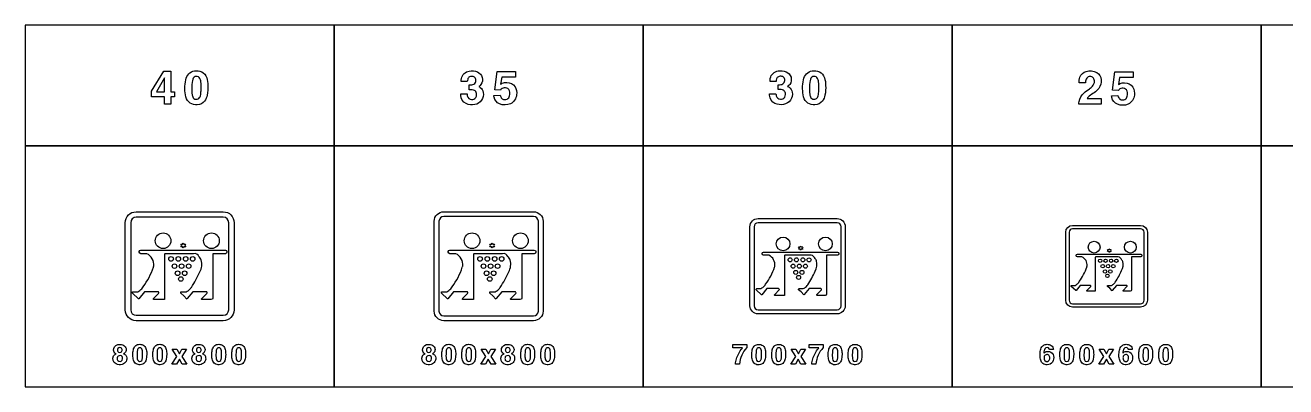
# Model space of a CAD drawing. Extents: x 0 to 18160, y 0 to 2655.
# Drawn here: x 0 to 9262, y 0 to 2655 of the extents above; entities that cross this region are included whole.
import ezdxf

# ---------------------------------------------------------------- set-up
doc = ezdxf.new("R2010")
doc.units = 0
doc.header["$MEASUREMENT"] = 0

msp = doc.modelspace()

# ---------------------------------------------------------------- linework, layer by layer
for points in [[(0, 1770), (2270, 1770), (2270, 2655), (0, 2655)], [(2270, 1770), (4540, 1770), (4540, 2655), (2270, 2655)], [(4540, 1770), (6810, 1770), (6810, 2655), (4540, 2655)], [(6810, 1770), (9080, 1770), (9080, 2655), (6810, 2655)], [(9080, 1770), (11350, 1770), (11350, 2655), (9080, 2655)], [(927.496, 2171.35), (1017.9, 2317.79), (1070.98, 2317.79), (1070.98, 2166.57), (1097.95, 2166.57), (1097.95, 2128.53), (1070.98, 2128.53), (1070.98, 2076.28), (1023.46, 2076.28), (1023.46, 2128.53), (927.496, 2128.53)], [(1023.46, 2269.13), (963.474, 2166.57), (1023.46, 2166.57)], [(0, 0), (2270, 0), (2270, 1770), (0, 1770)], [(2270, 0), (4540, 0), (4540, 1770), (2270, 1770)], [(4540, 0), (6810, 0), (6810, 1770), (4540, 1770)], [(6810, 0), (9080, 0), (9080, 1770), (6810, 1770)], [(9080, 0), (11350, 0), (11350, 1770), (9080, 1770)], [(1155.87, 1028.78), (1143.17, 1028.78), (1149.61, 1038.17), (1143.17, 1047.81), (1156.18, 1047.81), (1160.94, 1054.75), (1165.78, 1047.81), (1178.06, 1047.81), (1172.17, 1038.65), (1179.05, 1028.78), (1165.82, 1028.77), (1160.94, 1021.16)], [(3425.87, 1028.78), (3413.17, 1028.78), (3419.61, 1038.17), (3413.17, 1047.81), (3426.18, 1047.81), (3430.94, 1054.75), (3435.78, 1047.81), (3448.06, 1047.81), (3442.17, 1038.65), (3449.05, 1028.78), (3435.82, 1028.77), (3430.94, 1021.16)], [(5693.26, 1010.81), (5682.15, 1010.81), (5687.78, 1019.02), (5682.15, 1027.46), (5693.53, 1027.46), (5697.7, 1033.53), (5701.93, 1027.46), (5712.67, 1027.46), (5707.52, 1019.44), (5713.55, 1010.81), (5701.96, 1010.79), (5697.7, 1004.14)], [(7960.65, 992.835), (7951.13, 992.838), (7955.95, 999.874), (7951.13, 1007.11), (7960.88, 1007.11), (7964.46, 1012.31), (7968.08, 1007.11), (7977.29, 1007.11), (7972.88, 1000.24), (7978.04, 992.838), (7968.11, 992.824), (7964.46, 987.122)], [(1115.2, 221.769), (1080.08, 276.319), (1114.84, 276.319), (1133.11, 242.267), (1151.83, 276.319), (1185.98, 276.319), (1150.44, 222.29), (1186.95, 166.272), (1152.4, 166.272), (1132.54, 202.362), (1112.14, 166.272), (1077.99, 166.272)], [(3385.19, 221.769), (3350.07, 276.319), (3384.84, 276.319), (3403.11, 242.267), (3421.83, 276.319), (3455.97, 276.319), (3420.43, 222.29), (3456.95, 166.271), (3422.4, 166.271), (3402.54, 202.361), (3382.14, 166.271), (3347.99, 166.271)], [(5662.41, 221.387), (5627.29, 275.936), (5662.06, 275.936), (5680.33, 241.884), (5699.05, 275.936), (5733.19, 275.936), (5697.65, 221.908), (5734.17, 165.889), (5699.62, 165.889), (5679.76, 201.979), (5659.35, 165.889), (5625.21, 165.889)], [(7925.79, 221.523), (7890.67, 276.072), (7925.43, 276.072), (7943.7, 242.02), (7962.42, 276.072), (7996.57, 276.072), (7961.03, 222.044), (7997.54, 166.025), (7962.99, 166.025), (7943.13, 202.115), (7922.73, 166.025), (7888.58, 166.025)]]:
    msp.add_lwpolyline(points, close=True)
for points in [[(1173.29, 2191.65, -0.0563084), (1179.33, 2254.48, -0.130301), (1201.53, 2298.28, -0.174843), (1243.35, 2319.69, -0.147552), (1296.47, 2313.05, -0.192146), (1333.28, 2269.88, -0.0833996), (1342.52, 2212.85, -0.0545507), (1337.51, 2142.08, -0.116773), (1318.43, 2098, -0.221099), (1263.57, 2070.32, -0.162564), (1212.11, 2082.84, -0.174743), (1180.84, 2128.26, -0.0640867), (1173.37, 2186.95)], [(3199.84, 2150.87), (3246.2, 2150.87, 0.0411845), (3248.26, 2135.66, 0.335066), (3278.75, 2110.39, 0.276505), (3310.74, 2124.92, 0.158203), (3316.31, 2145.65, 0.0878221), (3313.34, 2161.57, 0.217575), (3294.82, 2178.43, 0.0882727), (3273.57, 2181.56), (3262.75, 2181.56), (3262.75, 2216.82, 0.0282129), (3282.34, 2217.42, 0.50028), (3309.32, 2262.91, 0.235001), (3290.79, 2277.96, 0.165496), (3265.12, 2275.67, 0.220849), (3250.9, 2259.12, 0.055705), (3248.02, 2240.92), (3203.2, 2240.92, -0.0488003), (3204.97, 2263.51, -0.30773), (3262.59, 2318.01, -0.146685), (3322.07, 2312.08, -0.469869), (3348.61, 2219.31, -0.0891152), (3336.57, 2207.54), (3332.3, 2204.54, -0.0245333), (3343.48, 2198.14, -0.202429), (3365.75, 2161.45, -0.422325), (3303.08, 2072, -0.154301), (3238.98, 2079.19, -0.287878), (3199.96, 2139.89, -0.0143877)], [(3442.43, 2139.57), (3489.39, 2141.35, 0.0452719), (3495.79, 2125.12, 0.0567733), (3500.53, 2118.25, 0.070207), (3504.95, 2114.77, 0.264984), (3540.97, 2112.87, 0.20748), (3558.38, 2135.98, 0.147389), (3557.24, 2174.01, 0.308532), (3527.86, 2195.42, 0.215743), (3498.08, 2185.19, 0.028781), (3492.71, 2178.95), (3450.09, 2180.96), (3467.91, 2315.64), (3601.95, 2315.64), (3601.95, 2273.77), (3501.51, 2273.77), (3492.55, 2221.76, -0.0211252), (3505.46, 2229.3, -0.121371), (3538.8, 2235.15, -0.244671), (3598.59, 2203.2, -0.173069), (3610.16, 2144.07, -0.256779), (3564.98, 2078.08, -0.199585), (3485.44, 2077.01, -0.245625), (3445.16, 2125.91, -0.0170062)], [(5469.08, 2152.29), (5515.45, 2152.29, 0.0411845), (5517.5, 2137.08, 0.335066), (5547.99, 2111.8, 0.276505), (5579.98, 2126.34, 0.158203), (5585.55, 2147.07, 0.0878221), (5582.59, 2162.99, 0.217575), (5564.07, 2179.85, 0.0882727), (5542.82, 2182.97), (5532, 2182.97), (5532, 2218.24, 0.0282129), (5551.59, 2218.83, 0.50028), (5578.56, 2264.33, 0.235001), (5560.04, 2279.38, 0.165496), (5534.37, 2277.09, 0.220849), (5520.15, 2260.54, 0.055705), (5517.27, 2242.33), (5472.44, 2242.33, -0.0488003), (5474.22, 2264.92, -0.30773), (5531.84, 2319.43, -0.146685), (5591.32, 2313.5, -0.469869), (5617.86, 2220.73, -0.0891152), (5605.81, 2208.96), (5601.55, 2205.96, -0.0245333), (5612.72, 2199.56, -0.202429), (5635, 2162.87, -0.422325), (5572.32, 2073.41, -0.154301), (5508.22, 2080.6, -0.287878), (5469.2, 2141.31, -0.0143877)], [(5711.68, 2191.65, -0.0563084), (5717.72, 2254.48, -0.130301), (5739.91, 2298.28, -0.174843), (5781.74, 2319.69, -0.147552), (5834.86, 2313.05, -0.192146), (5871.67, 2269.88, -0.0833996), (5880.91, 2212.85, -0.0545507), (5875.89, 2142.08, -0.116773), (5856.82, 2098, -0.221099), (5801.96, 2070.32, -0.162564), (5750.5, 2082.84, -0.174743), (5719.22, 2128.26, -0.0640867), (5711.76, 2186.95)], [(7741.06, 2074.79, -0.0640343), (7742.32, 2095.72, -0.161687), (7778.14, 2156.27, -0.0283718), (7819.97, 2188.65, 0.0545111), (7840.86, 2206.58, 0.192461), (7855.83, 2246.12, 0.234238), (7842.24, 2272.5, 0.196223), (7816.93, 2277.28, 0.252425), (7795.01, 2260.1, 0.0856617), (7790.86, 2243.08, 0.0202329), (7790.15, 2231.39), (7743.51, 2231.39, -0.0983795), (7749.55, 2272.7, -0.245047), (7795.72, 2315.83, -0.207102), (7872.69, 2307.49, -0.233443), (7905.15, 2255.16, -0.20961), (7886.99, 2190.98, -0.0785124), (7853.06, 2159.51, 0.0107372), (7817.24, 2133.72, 0.0665092), (7801.37, 2117.68), (7905.86, 2117.68), (7905.86, 2074.79)], [(1224.67, 2161.12, 0.0124589), (1225.19, 2154.8, 0.0668192), (1230.8, 2129.4, 0.615362), (1281.7, 2123.79, 0.0726881), (1287.15, 2136.83, 0.0588562), (1291.85, 2174.11, 0.0389037), (1290.23, 2241.09, 0.084671), (1283.64, 2264.43, 0.156013), (1272.18, 2276.6, 0.143208), (1256.47, 2279.56, 0.172584), (1240.71, 2273.36, 0.132565), (1230.76, 2257.8, 0.0498315), (1226.21, 2236.08, 0.0368731)], [(5763.06, 2161.12, 0.0124589), (5763.57, 2154.8, 0.0668192), (5769.18, 2129.4, 0.615362), (5820.09, 2123.79, 0.0726881), (5825.54, 2136.83, 0.0588562), (5830.24, 2174.11, 0.0389037), (5828.62, 2241.09, 0.084671), (5822.02, 2264.43, 0.156013), (5810.57, 2276.6, 0.143208), (5794.85, 2279.56, 0.172584), (5779.09, 2273.36, 0.132565), (5769.14, 2257.8, 0.0498315), (5764.6, 2236.08, 0.0368731)], [(7981.21, 2136.73), (8028.17, 2138.5, 0.0452719), (8034.56, 2122.27, 0.0567733), (8039.3, 2115.4, 0.070207), (8043.73, 2111.92, 0.264984), (8079.74, 2110.03, 0.20748), (8097.16, 2133.13, 0.147389), (8096.02, 2171.17, 0.308532), (8066.63, 2192.57, 0.215743), (8036.85, 2182.34, 0.028781), (8031.48, 2176.1), (7988.87, 2178.12), (8006.68, 2312.79), (8140.72, 2312.79), (8140.72, 2270.93), (8040.29, 2270.93), (8031.33, 2218.92, -0.0211252), (8044.24, 2226.46, -0.121371), (8077.57, 2232.3, -0.244671), (8137.37, 2200.35, -0.173069), (8148.94, 2141.23, -0.256779), (8103.76, 2075.23, -0.199585), (8024.22, 2074.17, -0.245625), (7983.93, 2123.06, -0.0170062)], [(815, 485, -0.414213), (735, 565), (735, 1205, -0.414213), (815, 1285), (1455, 1285, -0.414213), (1535, 1205), (1535, 565, -0.414213), (1455, 485)], [(815, 525), (1455, 525, 0.414213), (1495, 565), (1495, 1205, 0.414213), (1455, 1245), (815, 1245, 0.414213), (775, 1205), (775, 565, 0.414213)], [(3075, 485, -0.414213), (3005, 555), (3005, 1215, -0.414213), (3075, 1285), (3735, 1285, -0.414213), (3805, 1215), (3805, 555, -0.414213), (3735, 485)], [(3075, 520), (3735, 520, 0.414213), (3770, 555), (3770, 1215, 0.414213), (3735, 1250), (3075, 1250, 0.414213), (3040, 1215), (3040, 555, 0.414213)], [(5385, 535, -0.414213), (5325, 595), (5325, 1175, -0.414213), (5385, 1235), (5965, 1235, -0.414213), (6025, 1175), (6025, 595, -0.414213), (5965, 535)], [(5385, 565), (5965, 565, 0.414213), (5995, 595), (5995, 1175, 0.414213), (5965, 1205), (5385, 1205, 0.414213), (5355, 1175), (5355, 595, 0.414213)], [(955.265, 1072.35, -1), (1070.69, 1072.35, -1)], [(1310.69, 1072.35, -1), (1426.13, 1072.35, -1)], [(3225.26, 1072.35, -1), (3340.69, 1072.35, -1)], [(3580.69, 1072.35, -1), (3696.13, 1072.35, -1)], [(7695, 585, -0.414213), (7645, 635), (7645, 1135, -0.414213), (7695, 1185), (8195, 1185, -0.414213), (8245, 1135), (8245, 635, -0.414213), (8195, 585)], [(7695, 610), (8195, 610, 0.414213), (8220, 635), (8220, 1135, 0.414213), (8195, 1160), (7695, 1160, 0.414213), (7670, 1135), (7670, 635, 0.414213)], [(5517.73, 1048.93, -1), (5618.73, 1048.93, -1)], [(5828.73, 1048.93, -1), (5929.74, 1048.93, -1)], [(7810.2, 1025.51, -1), (7896.77, 1025.51, -1)], [(8076.77, 1025.51, -1), (8163.35, 1025.51, -1)], [(876.435, 697.66), (835.77, 646.106), (832.779, 646.191), (788.154, 688.274), (788.154, 693.142, -0.41384), (792.702, 697.714), (827.926, 697.692, 0.0338893), (856.68, 719.45, 0.00498339), (866.6, 734.97, 0.0807207), (941.458, 877.508, 0.00874338), (944.294, 886.674, 0.320155), (893.663, 977.463), (849.481, 977.463, -0.413951), (838.075, 988.891), (838.075, 992.593, -0.41389), (849.481, 1004.02), (1470.44, 1004.02, -0.413885), (1481.85, 992.593), (1481.85, 988.891, -0.413946), (1470.44, 977.463), (1378.67, 977.463), (1378.69, 651.337, -0.413731), (1367.26, 639.931), (1300.63, 639.931, -0.661016), (1297.34, 647.679), (1334.38, 686.062, 0.662399), (1329.44, 697.685), (1231.52, 697.669), (1190.96, 647.561), (1188.19, 644.314), (1165.6, 669.035), (1142.87, 688.274), (1142.87, 693.12, -0.413979), (1147.44, 697.692), (1182.83, 697.692, 0.0874764), (1208.13, 714.789, 0.0108596), (1220.59, 730.194, 0.0405415), (1282.26, 843.131, 0.207479), (1292.84, 931.199, 0.06636), (1276.54, 957.234, 0.334633), (1236.68, 977.463), (1225.94, 977.463), (1030.82, 977.456, 0.414778), (1023.96, 970.592), (1023.95, 639.931), (945.89, 639.931, -0.661129), (942.623, 647.679), (979.659, 686.062, 0.6624), (974.725, 697.685)], [(1054.92, 938.691, -1), (1088.82, 938.691, -1)], [(1108.11, 938.691, -1), (1142.01, 938.691, -1)], [(1162.09, 938.691, -1), (1195.99, 938.691, -1)], [(1213.52, 938.691, -1), (1247.43, 938.691, -1)], [(3146.44, 697.66), (3105.77, 646.106), (3102.78, 646.191), (3058.15, 688.274), (3058.15, 693.142, -0.41384), (3062.7, 697.714), (3097.93, 697.691, 0.0338893), (3126.68, 719.45, 0.00498339), (3136.6, 734.97, 0.0807207), (3211.46, 877.508, 0.00874338), (3214.29, 886.674, 0.320155), (3163.66, 977.463), (3119.48, 977.463, -0.413951), (3108.07, 988.891), (3108.07, 992.593, -0.41389), (3119.48, 1004.02), (3740.44, 1004.02, -0.413885), (3751.85, 992.593), (3751.85, 988.891, -0.413946), (3740.44, 977.463), (3648.67, 977.463), (3648.69, 651.336, -0.413731), (3637.26, 639.931), (3570.63, 639.931, -0.661016), (3567.34, 647.679), (3604.38, 686.062, 0.662399), (3599.44, 697.685), (3501.52, 697.668), (3460.96, 647.561), (3458.19, 644.314), (3435.6, 669.035), (3412.87, 688.274), (3412.87, 693.12, -0.413979), (3417.44, 697.691), (3452.83, 697.691, 0.0874764), (3478.13, 714.789, 0.0108596), (3490.59, 730.194, 0.0405415), (3552.26, 843.131, 0.207479), (3562.84, 931.199, 0.06636), (3546.54, 957.234, 0.334633), (3506.68, 977.463), (3495.94, 977.463), (3300.82, 977.456, 0.414778), (3293.96, 970.592), (3293.95, 639.931), (3215.89, 639.931, -0.661129), (3212.62, 647.679), (3249.66, 686.062, 0.6624), (3244.73, 697.685)], [(3324.92, 938.691, -1), (3358.82, 938.691, -1)], [(3378.11, 938.691, -1), (3412.01, 938.691, -1)], [(3432.09, 938.691, -1), (3465.99, 938.691, -1)], [(3483.52, 938.691, -1), (3517.43, 938.691, -1)], [(5448.76, 721.078), (5413.17, 675.967), (5410.56, 676.042), (5371.51, 712.865), (5371.51, 717.125, -0.41384), (5375.49, 721.125), (5406.31, 721.105, 0.0338893), (5431.47, 740.144, 0.00498339), (5440.15, 753.724, 0.0807207), (5505.65, 878.445, 0.00874338), (5508.13, 886.464, 0.320155), (5463.83, 965.905), (5425.17, 965.905, -0.413951), (5415.19, 975.905), (5415.19, 979.144, -0.41389), (5425.17, 989.144), (5968.51, 989.144, -0.413885), (5978.49, 979.144), (5978.49, 975.905, -0.413946), (5968.51, 965.905), (5888.21, 965.905), (5888.23, 680.544, -0.413731), (5878.23, 670.565), (5819.93, 670.565, -0.661016), (5817.05, 677.344), (5849.46, 710.929, 0.662399), (5845.14, 721.099), (5759.46, 721.085), (5723.97, 677.241), (5721.54, 674.4), (5701.77, 696.031), (5681.89, 712.865), (5681.89, 717.105, -0.413979), (5685.89, 721.105), (5716.85, 721.105, 0.0874764), (5738.99, 736.065, 0.0108596), (5749.89, 749.544, 0.0405415), (5803.85, 848.365, 0.207479), (5813.11, 925.424, 0.06636), (5798.85, 948.205, 0.334633), (5763.97, 965.905), (5754.57, 965.905), (5583.84, 965.899, 0.414778), (5577.84, 959.893), (5577.83, 670.565), (5509.53, 670.565, -0.661129), (5506.67, 677.344), (5539.08, 710.929, 0.6624), (5534.76, 721.099)], [(5604.93, 931.98, -1), (5634.6, 931.98, -1)], [(5651.47, 931.98, -1), (5681.14, 931.98, -1)], [(5698.7, 931.98, -1), (5728.37, 931.98, -1)], [(5743.71, 931.98, -1), (5773.37, 931.98, -1)], [(7751.08, 744.495), (7720.58, 705.829), (7718.33, 705.893), (7684.87, 737.455), (7684.87, 741.107, -0.41384), (7688.28, 744.535), (7714.69, 744.519, 0.0338893), (7736.26, 760.838, 0.00498339), (7743.7, 772.478, 0.0807207), (7799.84, 879.381, 0.00874338), (7801.97, 886.255, 0.320155), (7764, 954.347), (7730.86, 954.347, -0.413951), (7722.31, 962.918), (7722.31, 965.695, -0.41389), (7730.86, 974.266), (8196.58, 974.266, -0.413885), (8205.13, 965.695), (8205.13, 962.918, -0.413946), (8196.58, 954.347), (8127.75, 954.347), (8127.77, 709.752, -0.413731), (8119.2, 701.198), (8069.22, 701.198, -0.661016), (8066.76, 707.009), (8094.54, 735.796, 0.662399), (8090.83, 744.514), (8017.39, 744.501), (7986.97, 706.921), (7984.89, 704.486), (7967.95, 723.026), (7950.9, 737.455), (7950.9, 741.09, -0.413979), (7954.33, 744.519), (7980.87, 744.519, 0.0874764), (7999.85, 757.341, 0.0108596), (8009.19, 768.895, 0.0405415), (8055.44, 853.598, 0.207479), (8063.38, 919.649, 0.06636), (8051.16, 939.175, 0.334633), (8021.26, 954.347), (8013.2, 954.347), (7866.86, 954.342, 0.414778), (7861.72, 949.194), (7861.71, 701.198), (7803.17, 701.198, -0.661129), (7800.72, 707.009), (7828.49, 735.796, 0.6624), (7824.79, 744.514)], [(7884.94, 925.269, -1), (7910.37, 925.269, -1)], [(7924.83, 925.269, -1), (7950.26, 925.269, -1)], [(7965.31, 925.269, -1), (7990.74, 925.269, -1)], [(8003.89, 925.269, -1), (8029.32, 925.269, -1)], [(1080.08, 885.825, -1), (1113.98, 885.825, -1)], [(1102.53, 833.755, -1), (1136.44, 833.755, -1)], [(1132.11, 885.825, -1), (1166.02, 885.825, -1)], [(1154.42, 833.755, -1), (1188.33, 833.755, -1)], [(1183.79, 885.825, -1), (1217.7, 885.825, -1)], [(3350.08, 885.825, -1), (3383.98, 885.825, -1)], [(3372.53, 833.755, -1), (3406.44, 833.755, -1)], [(3402.11, 885.825, -1), (3436.02, 885.825, -1)], [(3424.42, 833.755, -1), (3458.33, 833.755, -1)], [(3453.79, 885.825, -1), (3487.7, 885.825, -1)], [(5626.94, 885.722, -1), (5656.61, 885.722, -1)], [(5646.59, 840.161, -1), (5676.26, 840.161, -1)], [(5672.47, 885.722, -1), (5702.14, 885.722, -1)], [(5691.99, 840.161, -1), (5721.66, 840.161, -1)], [(5717.69, 885.722, -1), (5747.36, 885.722, -1)], [(7903.81, 885.619, -1), (7929.24, 885.619, -1)], [(7920.65, 846.566, -1), (7946.08, 846.566, -1)], [(7942.84, 885.619, -1), (7968.26, 885.619, -1)], [(7959.57, 846.566, -1), (7985, 846.566, -1)], [(7981.59, 885.619, -1), (8007.02, 885.619, -1)], [(1126.35, 791.396, -1), (1160.25, 791.396, -1)], [(3396.35, 791.396, -1), (3430.25, 791.396, -1)], [(5667.43, 803.096, -1), (5697.1, 803.096, -1)], [(7938.51, 814.797, -1), (7963.94, 814.797, -1)], [(667.968, 242.323, -0.0382282), (664.485, 243.627, -0.270406), (649.106, 267.703, -0.377372), (679.437, 309.622, -0.15371), (717.921, 307.513, -0.416366), (738.324, 258.058, -0.173733), (723.774, 243.674), (722.328, 242.987, -0.0479914), (731.997, 238.034, -0.173856), (743.608, 221.873, -0.440125), (712.542, 164.243, -0.184), (667.115, 168.106, -0.410286), (649.627, 226.897, -0.151435), (664.035, 240.357)], [(677.305, 267.821, 0.0587981), (678.182, 263.887, 0.18403), (685.267, 254.717, 0.217144), (702.684, 253.485, 0.192437), (710.883, 260.57, 0.157808), (712.542, 273.982, 0.166677), (707.968, 282.821, 0.173614), (695.954, 287.323, 0.2359), (681.001, 280.902, 0.184791)], [(791.138, 234.258, -0.0563084), (794.763, 271.959, -0.130301), (808.081, 298.238, -0.174843), (833.176, 311.082, -0.147552), (865.048, 307.101, -0.192146), (887.133, 281.201, -0.0833996), (892.678, 246.983, -0.0545507), (889.668, 204.518, -0.116773), (878.223, 178.073, -0.221099), (845.308, 161.461, -0.162564), (814.432, 168.973, -0.174743), (795.664, 196.224, -0.0640867), (791.185, 231.438)], [(821.967, 215.94, 0.0124589), (822.275, 212.149, 0.0668192), (825.64, 196.912, 0.615362), (856.185, 193.547, 0.0726881), (859.455, 201.367, 0.0588562), (862.275, 223.736, 0.0389037), (861.304, 263.926, 0.084671), (857.346, 277.93, 0.156013), (850.474, 285.229, 0.143208), (841.043, 287.006, 0.172584), (831.588, 283.286, 0.132565), (825.616, 273.949, 0.0498315), (822.891, 260.916, 0.0368731)], [(937.884, 234.249, -0.0563084), (941.51, 271.95, -0.130301), (954.827, 298.23, -0.174843), (979.922, 311.073, -0.147552), (1011.79, 307.092, -0.192146), (1033.88, 281.192, -0.0833996), (1039.42, 246.974, -0.0545507), (1036.41, 204.509, -0.116773), (1024.97, 178.064, -0.221099), (992.055, 161.452, -0.162564), (961.178, 168.964, -0.174743), (942.41, 196.215, -0.0640867), (937.931, 231.429)], [(968.713, 215.931, 0.0124589), (969.021, 212.14, 0.0668192), (972.386, 196.903, 0.615362), (1002.93, 193.538, 0.0726881), (1006.2, 201.358, 0.0588562), (1009.02, 223.727, 0.0389037), (1008.05, 263.917, 0.084671), (1004.09, 277.922, 0.156013), (997.22, 285.22, 0.143208), (987.789, 286.997, 0.172584), (978.334, 283.277, 0.132565), (972.363, 273.94, 0.0498315), (969.637, 260.907, 0.0368731)], [(1248.01, 242.296, -0.0382282), (1244.53, 243.599, -0.270406), (1229.15, 267.675, -0.377372), (1259.48, 309.594, -0.15371), (1297.96, 307.485, -0.416366), (1318.36, 258.03, -0.173733), (1303.82, 243.646), (1302.37, 242.959, -0.0479914), (1312.04, 238.007, -0.173856), (1323.65, 221.846, -0.440125), (1292.58, 164.215, -0.184), (1247.16, 168.078, -0.410286), (1229.67, 226.869, -0.151435), (1244.08, 240.329)], [(1257.35, 267.793, 0.0587981), (1258.22, 263.86, 0.18403), (1265.31, 254.689, 0.217144), (1282.73, 253.457, 0.192437), (1290.92, 260.542, 0.157808), (1292.58, 273.955, 0.166677), (1288.01, 282.793, 0.173614), (1276, 287.296, 0.2359), (1261.04, 280.874, 0.184791)], [(1371.18, 234.284, -0.0563084), (1374.8, 271.986, -0.130301), (1388.12, 298.265, -0.174843), (1413.22, 311.109, -0.147552), (1445.09, 307.128, -0.192146), (1467.17, 281.228, -0.0833996), (1472.72, 247.01, -0.0545507), (1469.71, 204.545, -0.116773), (1458.26, 178.1, -0.221099), (1425.35, 161.488, -0.162564), (1394.47, 169, -0.174743), (1375.71, 196.251, -0.0640867), (1371.23, 231.465)], [(1402.01, 215.967, 0.0124589), (1402.32, 212.175, 0.0668192), (1405.68, 196.939, 0.615362), (1436.23, 193.574, 0.0726881), (1439.5, 201.394, 0.0588562), (1442.32, 223.763, 0.0389037), (1441.34, 263.953, 0.084671), (1437.39, 277.957, 0.156013), (1430.52, 285.256, 0.143208), (1421.08, 287.033, 0.172584), (1411.63, 283.313, 0.132565), (1405.66, 273.976, 0.0498315), (1402.93, 260.943, 0.0368731)], [(1517.93, 234.312, -0.0563084), (1521.55, 272.013, -0.130301), (1534.87, 298.293, -0.174843), (1559.96, 311.136, -0.147552), (1591.84, 307.155, -0.192146), (1613.92, 281.255, -0.0833996), (1619.47, 247.037, -0.0545507), (1616.46, 204.573, -0.116773), (1605.01, 178.127, -0.221099), (1572.1, 161.516, -0.162564), (1541.22, 169.028, -0.174743), (1522.45, 196.279, -0.0640867), (1517.97, 231.492)], [(1548.75, 215.994, 0.0124589), (1549.06, 212.203, 0.0668192), (1552.43, 196.966, 0.615362), (1582.97, 193.601, 0.0726881), (1586.24, 201.421, 0.0588562), (1589.06, 223.791, 0.0389037), (1588.09, 263.98, 0.084671), (1584.13, 277.985, 0.156013), (1577.26, 285.283, 0.143208), (1567.83, 287.061, 0.172584), (1558.38, 283.34, 0.132565), (1552.4, 274.004, 0.0498315), (1549.68, 260.971, 0.0368731)], [(2937.96, 242.323, -0.0382282), (2934.48, 243.627, -0.270406), (2919.1, 267.702, -0.377372), (2949.43, 309.622, -0.15371), (2987.91, 307.513, -0.416366), (3008.32, 258.058, -0.173733), (2993.77, 243.674), (2992.32, 242.987, -0.0479914), (3001.99, 238.034, -0.173856), (3013.6, 221.873, -0.440125), (2982.54, 164.243, -0.184), (2937.11, 168.105, -0.410286), (2919.62, 226.897, -0.151435), (2934.03, 240.357)], [(2947.3, 267.821, 0.0587981), (2948.18, 263.887, 0.18403), (2955.26, 254.717, 0.217144), (2972.68, 253.485, 0.192437), (2980.88, 260.57, 0.157808), (2982.54, 273.982, 0.166677), (2977.96, 282.821, 0.173614), (2965.95, 287.323, 0.2359), (2951, 280.902, 0.184791)], [(3061.13, 234.257, -0.0563084), (3064.76, 271.959, -0.130301), (3078.07, 298.238, -0.174843), (3103.17, 311.082, -0.147552), (3135.04, 307.101, -0.192146), (3157.13, 281.2, -0.0833996), (3162.67, 246.982, -0.0545507), (3159.66, 204.518, -0.116773), (3148.22, 178.073, -0.221099), (3115.3, 161.461, -0.162564), (3084.43, 168.973, -0.174743), (3065.66, 196.224, -0.0640867), (3061.18, 231.437)], [(3091.96, 215.94, 0.0124589), (3092.27, 212.148, 0.0668192), (3095.63, 196.911, 0.615362), (3126.18, 193.546, 0.0726881), (3129.45, 201.366, 0.0588562), (3132.27, 223.736, 0.0389037), (3131.3, 263.926, 0.084671), (3127.34, 277.93, 0.156013), (3120.47, 285.229, 0.143208), (3111.04, 287.006, 0.172584), (3101.58, 283.286, 0.132565), (3095.61, 273.949, 0.0498315), (3092.89, 260.916, 0.0368731)], [(3207.88, 234.248, -0.0563084), (3211.5, 271.95, -0.130301), (3224.82, 298.229, -0.174843), (3249.92, 311.073, -0.147552), (3281.79, 307.092, -0.192146), (3303.87, 281.192, -0.0833996), (3309.42, 246.974, -0.0545507), (3306.41, 204.509, -0.116773), (3294.96, 178.064, -0.221099), (3262.05, 161.452, -0.162564), (3231.17, 168.964, -0.174743), (3212.4, 196.215, -0.0640867), (3207.93, 231.428)], [(3238.71, 215.931, 0.0124589), (3239.02, 212.139, 0.0668192), (3242.38, 196.902, 0.615362), (3272.93, 193.537, 0.0726881), (3276.2, 201.357, 0.0588562), (3279.02, 223.727, 0.0389037), (3278.04, 263.917, 0.084671), (3274.09, 277.921, 0.156013), (3267.21, 285.22, 0.143208), (3257.78, 286.997, 0.172584), (3248.33, 283.277, 0.132565), (3242.36, 273.94, 0.0498315), (3239.63, 260.907, 0.0368731)], [(3518, 242.296, -0.0382282), (3514.52, 243.599, -0.270406), (3499.14, 267.675, -0.377372), (3529.47, 309.594, -0.15371), (3567.96, 307.485, -0.416366), (3588.36, 258.03, -0.173733), (3573.81, 243.646), (3572.36, 242.959, -0.0479914), (3582.03, 238.007, -0.173856), (3593.64, 221.845, -0.440125), (3562.58, 164.215, -0.184), (3517.15, 168.078, -0.410286), (3499.66, 226.869, -0.151435), (3514.07, 240.329)], [(3527.34, 267.793, 0.0587981), (3528.22, 263.86, 0.18403), (3535.3, 254.689, 0.217144), (3552.72, 253.457, 0.192437), (3560.92, 260.542, 0.157808), (3562.58, 273.954, 0.166677), (3558, 282.793, 0.173614), (3545.99, 287.296, 0.2359), (3531.04, 280.874, 0.184791)], [(3641.17, 234.284, -0.0563084), (3644.8, 271.986, -0.130301), (3658.12, 298.265, -0.174843), (3683.21, 311.109, -0.147552), (3715.08, 307.128, -0.192146), (3737.17, 281.227, -0.0833996), (3742.71, 247.009, -0.0545507), (3739.7, 204.545, -0.116773), (3728.26, 178.099, -0.221099), (3695.34, 161.488, -0.162564), (3664.47, 169, -0.174743), (3645.7, 196.251, -0.0640867), (3641.22, 231.464)], [(3672, 215.967, 0.0124589), (3672.31, 212.175, 0.0668192), (3675.68, 196.938, 0.615362), (3706.22, 193.573, 0.0726881), (3709.49, 201.393, 0.0588562), (3712.31, 223.763, 0.0389037), (3711.34, 263.953, 0.084671), (3707.38, 277.957, 0.156013), (3700.51, 285.256, 0.143208), (3691.08, 287.033, 0.172584), (3681.62, 283.313, 0.132565), (3675.65, 273.976, 0.0498315), (3672.93, 260.943, 0.0368731)], [(3787.92, 234.312, -0.0563084), (3791.54, 272.013, -0.130301), (3804.86, 298.293, -0.174843), (3829.96, 311.136, -0.147552), (3861.83, 307.155, -0.192146), (3883.91, 281.255, -0.0833996), (3889.46, 247.037, -0.0545507), (3886.45, 204.572, -0.116773), (3875, 178.127, -0.221099), (3842.09, 161.515, -0.162564), (3811.21, 169.027, -0.174743), (3792.45, 196.278, -0.0640867), (3787.97, 231.492)], [(3818.75, 215.994, 0.0124589), (3819.06, 212.203, 0.0668192), (3822.42, 196.966, 0.615362), (3852.97, 193.601, 0.0726881), (3856.24, 201.421, 0.0588562), (3859.06, 223.79, 0.0389037), (3858.09, 263.98, 0.084671), (3854.13, 277.985, 0.156013), (3847.26, 285.283, 0.143208), (3837.82, 287.06, 0.172584), (3828.37, 283.34, 0.132565), (3822.4, 274.004, 0.0498315), (3819.67, 260.97, 0.0368731)], [(5197.97, 311.538), (5301.72, 311.538), (5301.72, 287.747, 0.17337), (5248.52, 165.709), (5218.19, 165.709, -0.0554097), (5224.99, 205.33, -0.10295), (5266.79, 281.111), (5270.2, 285.353), (5197.97, 285.353)], [(5338.35, 233.875, -0.0563084), (5341.98, 271.576, -0.130301), (5355.29, 297.856, -0.174843), (5380.39, 310.699, -0.147552), (5412.26, 306.718, -0.192146), (5434.35, 280.818, -0.0833996), (5439.89, 246.6, -0.0545507), (5436.88, 204.136, -0.116773), (5425.44, 177.69, -0.221099), (5392.52, 161.079, -0.162564), (5361.65, 168.591, -0.174743), (5342.88, 195.842, -0.0640867), (5338.4, 231.055)], [(5369.18, 215.557, 0.0124589), (5369.49, 211.766, 0.0668192), (5372.85, 196.529, 0.615362), (5403.4, 193.164, 0.0726881), (5406.67, 200.984, 0.0588562), (5409.49, 223.354, 0.0389037), (5408.52, 263.543, 0.084671), (5404.56, 277.548, 0.156013), (5397.69, 284.846, 0.143208), (5388.26, 286.624, 0.172584), (5378.8, 282.903, 0.132565), (5372.83, 273.567, 0.0498315), (5370.1, 260.534, 0.0368731)], [(5485.1, 233.866, -0.0563084), (5488.72, 271.567, -0.130301), (5502.04, 297.847, -0.174843), (5527.14, 310.69, -0.147552), (5559.01, 306.709, -0.192146), (5581.09, 280.809, -0.0833996), (5586.64, 246.591, -0.0545507), (5583.63, 204.127, -0.116773), (5572.18, 177.681, -0.221099), (5539.27, 161.07, -0.162564), (5508.39, 168.582, -0.174743), (5489.62, 195.833, -0.0640867), (5485.14, 231.046)], [(5515.93, 215.548, 0.0124589), (5516.23, 211.757, 0.0668192), (5519.6, 196.52, 0.615362), (5550.14, 193.155, 0.0726881), (5553.41, 200.975, 0.0588562), (5556.23, 223.345, 0.0389037), (5555.26, 263.534, 0.084671), (5551.31, 277.539, 0.156013), (5544.43, 284.837, 0.143208), (5535, 286.615, 0.172584), (5525.55, 282.894, 0.132565), (5519.58, 273.558, 0.0498315), (5516.85, 260.525, 0.0368731)], [(5759.16, 311.51), (5862.9, 311.51), (5862.9, 287.719, 0.17337), (5809.7, 165.681), (5779.37, 165.681, -0.0554097), (5786.17, 205.302, -0.10295), (5827.97, 281.084), (5831.39, 285.325), (5759.16, 285.325)], [(5899.54, 233.902, -0.0563084), (5903.16, 271.603, -0.130301), (5916.48, 297.883, -0.174843), (5941.57, 310.726, -0.147552), (5973.45, 306.745, -0.192146), (5995.53, 280.845, -0.0833996), (6001.08, 246.627, -0.0545507), (5998.07, 204.162, -0.116773), (5986.62, 177.717, -0.221099), (5953.71, 161.106, -0.162564), (5922.83, 168.618, -0.174743), (5904.06, 195.869, -0.0640867), (5899.58, 231.082)], [(5930.36, 215.584, 0.0124589), (5930.67, 211.793, 0.0668192), (5934.04, 196.556, 0.615362), (5964.58, 193.191, 0.0726881), (5967.85, 201.011, 0.0588562), (5970.67, 223.381, 0.0389037), (5969.7, 263.57, 0.084671), (5965.74, 277.575, 0.156013), (5958.87, 284.873, 0.143208), (5949.44, 286.651, 0.172584), (5939.99, 282.93, 0.132565), (5934.01, 273.594, 0.0498315), (5931.29, 260.561, 0.0368731)], [(6046.28, 233.929, -0.0563084), (6049.91, 271.631, -0.130301), (6063.22, 297.91, -0.174843), (6088.32, 310.754, -0.147552), (6120.19, 306.773, -0.192146), (6142.28, 280.872, -0.0833996), (6147.82, 246.654, -0.0545507), (6144.81, 204.19, -0.116773), (6133.37, 177.744, -0.221099), (6100.45, 161.133, -0.162564), (6069.58, 168.645, -0.174743), (6050.81, 195.896, -0.0640867), (6046.33, 231.109)], [(6077.11, 215.612, 0.0124589), (6077.42, 211.82, 0.0668192), (6080.78, 196.583, 0.615362), (6111.33, 193.218, 0.0726881), (6114.6, 201.038, 0.0588562), (6117.42, 223.408, 0.0389037), (6116.45, 263.597, 0.084671), (6112.49, 277.602, 0.156013), (6105.62, 284.901, 0.143208), (6096.19, 286.678, 0.172584), (6086.73, 282.958, 0.132565), (6080.76, 273.621, 0.0498315), (6078.04, 260.588, 0.0368731)], [(7553.86, 273.901), (7525.61, 273.901, 0.0333099), (7523.62, 279.233, 0.308433), (7507.89, 287.93, 0.256298), (7491.16, 277.717, 0.0718547), (7486.8, 266.674, 0.0422837), (7483.79, 247.859, -0.0343264), (7495.07, 255.821, -0.198215), (7524.83, 258.546, -0.294049), (7555.09, 226.603, -0.195966), (7547.53, 181.769, -0.251599), (7509.24, 161.911, -0.162734), (7477.67, 171.224, -0.142524), (7461.25, 194.636, -0.0867955), (7455.85, 229.162, -0.0561633), (7459.19, 267.835, -0.143087), (7476.02, 299.778, -0.165016), (7500.4, 311.366, -0.137094), (7531.63, 307.598, -0.238813), (7552.18, 282.1, -0.0169871)], [(7601.73, 234.02, -0.0563084), (7605.35, 271.721, -0.130301), (7618.67, 298.001, -0.174843), (7643.77, 310.845, -0.147552), (7675.64, 306.864, -0.192146), (7697.72, 280.963, -0.0833996), (7703.27, 246.745, -0.0545507), (7700.26, 204.281, -0.116773), (7688.81, 177.835, -0.221099), (7655.9, 161.224, -0.162564), (7625.02, 168.736, -0.174743), (7606.25, 195.987, -0.0640867), (7601.78, 231.2)], [(7632.56, 215.702, 0.0124589), (7632.86, 211.911, 0.0668192), (7636.23, 196.674, 0.615362), (7666.78, 193.309, 0.0726881), (7670.05, 201.129, 0.0588562), (7672.86, 223.499, 0.0389037), (7671.89, 263.688, 0.084671), (7667.94, 277.693, 0.156013), (7661.06, 284.992, 0.143208), (7651.63, 286.769, 0.172584), (7642.18, 283.049, 0.132565), (7636.21, 273.712, 0.0498315), (7633.48, 260.679, 0.0368731)], [(7748.47, 234.02, -0.0563084), (7752.1, 271.721, -0.130301), (7765.42, 298.001, -0.174843), (7790.51, 310.845, -0.147552), (7822.38, 306.864, -0.192146), (7844.47, 280.963, -0.0833996), (7850.01, 246.745, -0.0545507), (7847, 204.281, -0.116773), (7835.56, 177.835, -0.221099), (7802.64, 161.224, -0.162564), (7771.77, 168.736, -0.174743), (7753, 195.987, -0.0640867), (7748.52, 231.2)], [(7779.3, 215.702, 0.0124589), (7779.61, 211.911, 0.0668192), (7782.98, 196.674, 0.615362), (7813.52, 193.309, 0.0726881), (7816.79, 201.129, 0.0588562), (7819.61, 223.499, 0.0389037), (7818.64, 263.688, 0.084671), (7814.68, 277.693, 0.156013), (7807.81, 284.992, 0.143208), (7798.38, 286.769, 0.172584), (7788.92, 283.049, 0.132565), (7782.95, 273.712, 0.0498315), (7780.23, 260.679, 0.0368731)], [(8133.77, 273.892), (8105.52, 273.892, 0.0333099), (8103.53, 279.224, 0.308433), (8087.8, 287.92, 0.256298), (8071.07, 277.707, 0.0718547), (8066.71, 266.664, 0.0422837), (8063.7, 247.849, -0.0343264), (8074.98, 255.811, -0.198215), (8104.74, 258.536, -0.294049), (8135, 226.593, -0.195966), (8127.44, 181.759, -0.251599), (8089.15, 161.902, -0.162734), (8057.58, 171.214, -0.142524), (8041.16, 194.627, -0.0867955), (8035.76, 229.153, -0.0561633), (8039.1, 267.826, -0.143087), (8055.93, 299.769, -0.165016), (8080.31, 311.356, -0.137094), (8111.54, 307.589, -0.238813), (8132.09, 282.091, -0.0169871)], [(8181.64, 234.038, -0.0563084), (8185.26, 271.739, -0.130301), (8198.58, 298.019, -0.174843), (8223.68, 310.862, -0.147552), (8255.55, 306.881, -0.192146), (8277.63, 280.981, -0.0833996), (8283.18, 246.763, -0.0545507), (8280.17, 204.298, -0.116773), (8268.72, 177.853, -0.221099), (8235.81, 161.242, -0.162564), (8204.93, 168.754, -0.174743), (8186.16, 196.005, -0.0640867), (8181.69, 231.218)], [(8212.47, 215.72, 0.0124589), (8212.78, 211.929, 0.0668192), (8216.14, 196.692, 0.615362), (8246.69, 193.327, 0.0726881), (8249.96, 201.147, 0.0588562), (8252.78, 223.517, 0.0389037), (8251.8, 263.706, 0.084671), (8247.85, 277.711, 0.156013), (8240.97, 285.009, 0.143208), (8231.54, 286.787, 0.172584), (8222.09, 283.066, 0.132565), (8216.12, 273.73, 0.0498315), (8213.39, 260.697, 0.0368731)], [(8328.38, 234.065, -0.0563084), (8332.01, 271.767, -0.130301), (8345.33, 298.046, -0.174843), (8370.42, 310.89, -0.147552), (8402.29, 306.909, -0.192146), (8424.38, 281.008, -0.0833996), (8429.92, 246.79, -0.0545507), (8426.92, 204.326, -0.116773), (8415.47, 177.88, -0.221099), (8382.55, 161.269, -0.162564), (8351.68, 168.781, -0.174743), (8332.91, 196.032, -0.0640867), (8328.43, 231.245)], [(8359.21, 215.748, 0.0124589), (8359.52, 211.956, 0.0668192), (8362.89, 196.719, 0.615362), (8393.43, 193.354, 0.0726881), (8396.7, 201.174, 0.0588562), (8399.52, 223.544, 0.0389037), (8398.55, 263.733, 0.084671), (8394.59, 277.738, 0.156013), (8387.72, 285.037, 0.143208), (8378.29, 286.814, 0.172584), (8368.84, 283.094, 0.132565), (8362.86, 273.757, 0.0498315), (8360.14, 260.724, 0.0368731)], [(674.84, 207.087, 0.0490068), (675.765, 200.381, 0.121824), (679.864, 191.992, 0.229649), (696.878, 185.641, 0.256774), (712.873, 195.57, 0.178638), (714.674, 215.12, 0.196143), (706.475, 226.186, 0.197496), (689.082, 228.271, 0.222887), (677.163, 219.006, 0.124888)], [(1254.88, 207.059, 0.0490068), (1255.81, 200.353, 0.121824), (1259.91, 191.964, 0.229649), (1276.92, 185.613, 0.256774), (1292.91, 195.542, 0.178638), (1294.72, 215.092, 0.196143), (1286.52, 226.158, 0.197496), (1269.12, 228.244, 0.222887), (1257.2, 218.978, 0.124888)], [(2944.83, 207.086, 0.0490068), (2945.76, 200.38, 0.121824), (2949.86, 191.992, 0.229649), (2966.87, 185.641, 0.256774), (2982.87, 195.57, 0.178638), (2984.67, 215.12, 0.196143), (2976.47, 226.186, 0.197496), (2959.08, 228.271, 0.222887), (2947.16, 219.006, 0.124888)], [(3524.88, 207.059, 0.0490068), (3525.8, 200.352, 0.121824), (3529.9, 191.964, 0.229649), (3546.91, 185.613, 0.256774), (3562.91, 195.542, 0.178638), (3564.71, 215.092, 0.196143), (3556.51, 226.158, 0.197496), (3539.12, 228.244, 0.222887), (3527.2, 218.978, 0.124888)], [(7485.38, 212.1, 0.0641861), (7486.63, 201.84, 0.139351), (7492.27, 191.745, 0.240104), (7510.16, 186.129, 0.267924), (7524.24, 196.247, 0.140614), (7527.13, 216.603, 0.112774), (7523.2, 227.693, 0.271024), (7505.59, 236.271, 0.294594), (7487.58, 224.423, 0.0908659)], [(8065.29, 212.091, 0.0641861), (8066.54, 201.83, 0.139351), (8072.18, 191.736, 0.240104), (8090.07, 186.119, 0.267924), (8104.15, 196.238, 0.140614), (8107.04, 216.593, 0.112774), (8103.11, 227.683, 0.271024), (8085.5, 236.262, 0.294594), (8067.49, 224.413, 0.0908659)]]:
    msp.add_lwpolyline(points, format="xyb", close=True)

doc.saveas('drawing.dxf')
